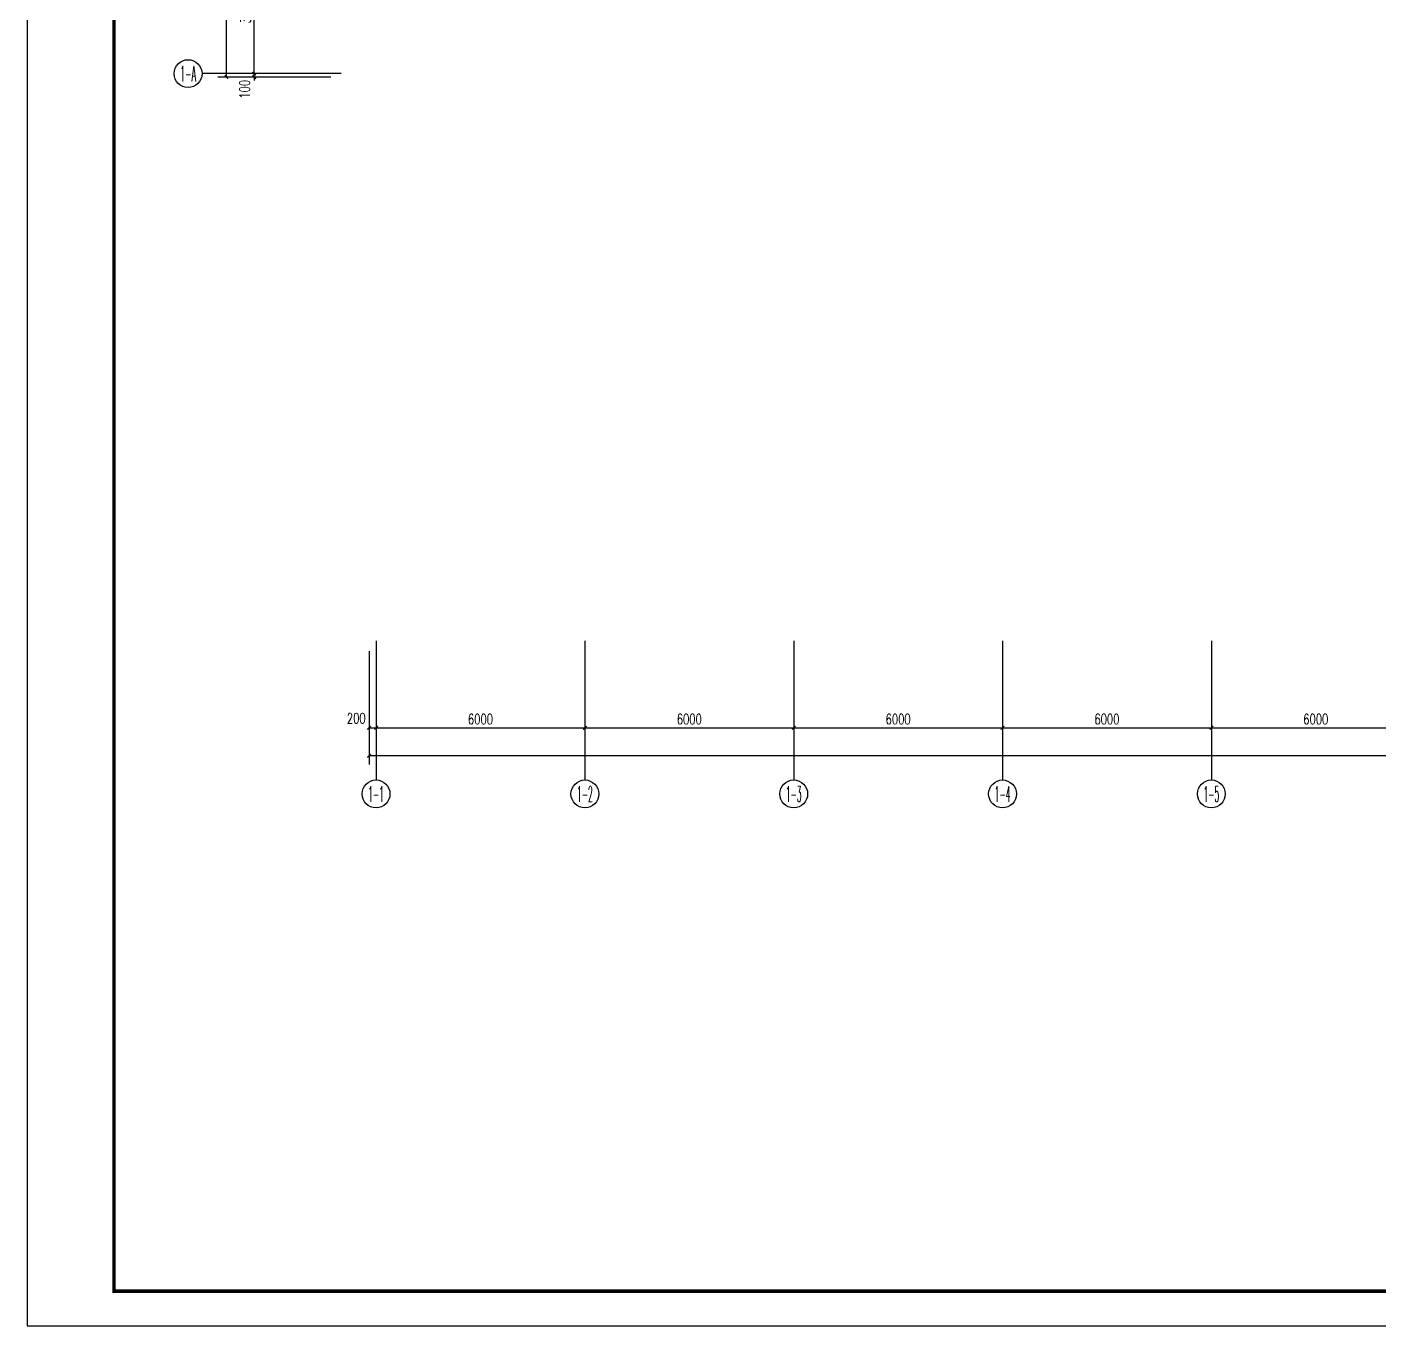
# Model space of a CAD drawing. Extents: x 815029915 to 815825525, y 579155098 to 579748855.
# Drawn here: x 815580439 to 815619283, y 579529537 to 579566865 of the extents above; entities that cross this region are included whole.
import ezdxf
from ezdxf.enums import TextEntityAlignment as Align

# ---------------------------------------------------------------- set-up
doc = ezdxf.new("R2010")
doc.units = 0
doc.header["$LTSCALE"] = 100
doc.header["$MEASUREMENT"] = 0
for name, color, linetype in [('AXIS', 3, 'Continuous'), ('AXIS_TEXT', 7, 'Continuous'), ('ZG-图框层', 4, 'Continuous'), ('zm', 1, 'Continuous')]:
    doc.layers.add(name, color=color, linetype=linetype)
doc.styles.add('_TCH_AXIS', font='COMPLEX', dxfattribs={"bigfont": 'GBCBIG'})
doc.styles.add('_TCH_DIM_T3', font='SIMPLEX', dxfattribs={"width": 0.705882, "bigfont": 'GBCBIG'})
doc.styles.add('COMPLEX', font='COMPLEX')
doc.dimstyles.new('_TCH_ARCH-100', dxfattribs={"dimscale": 100, "dimtxt": 2.975, "dimasz": 1, "dimexe": 2.5, "dimexo": 3, "dimgap": 1, "dimtad": 1, "dimdec": 0, "dimzin": 0, "dimdsep": 46, "dimtxsty": '_TCH_DIM_T3', "dimblk": 'ARCHTICK', "dimcen": 0.09, "dimclrt": 7, "dimazin": 2, "dimtfac": 1, "dimtdec": 0, "dimtix": 1, "dimtmove": 2, "dimatfit": 3, "dimfxl": 0, "dimtolj": 1, "dimtzin": 0, "dimarcsym": 0})

# ---------------------------------------------------------------- blocks, each defined once
blk = doc.blocks.new('_AXISO')
blk.add_circle((0, 0), 0.5)
at = {"layer": 'AXIS_TEXT', "style": 'COMPLEX', "width": 1.041667}
blk.add_attdef('A', text='', height=0.56, dxfattribs=at).set_placement((-0.25, -0.28), (0.25, -0.28), align=Align.FIT)
blk = doc.blocks.new('_ArchTick')
at = {"color": 0, "linetype": 'ByBlock', "const_width": 0.4}
blk.add_lwpolyline([(-0.5, -0.5), (0.5, 0.5)], dxfattribs=at)
blk = doc.blocks.new('*D496')
at = {"layer": 'AXIS', "color": 0, "lineweight": -2, "transparency": 16777216}
for p, q in [((815589167, 579593927), (815585917, 579593927)), ((815586167, 579565427), (815586167, 579593927)), ((815589167, 579565427), (815585917, 579565427))]:
    blk.add_line(p, q, dxfattribs=at)
at = {"layer": 'Defpoints', "color": 0, "transparency": 16777216}
for p in [(815586167, 579593927), (815589467, 579593927), (815589467, 579565427)]:
    blk.add_point(p, dxfattribs=at)
at = {"layer": 'AXIS', "color": 0, "lineweight": -2, "transparency": 16777216, "xscale": 100, "yscale": 100, "zscale": 100}
for p, rotation in [((815586167, 579593927), 90), ((815586167, 579565427), 270)]:
    blk.add_blockref('_ArchTick', p, dxfattribs=dict(at, rotation=rotation))
at = {"layer": 'AXIS', "color": 7, "transparency": 16777216, "insert": (815585918, 579579677), "char_height": 297.5, "attachment_point": 5, "rotation": 90, "style": '_TCH_DIM_T3'}
blk.add_mtext('\\A1;28500', dxfattribs=at)
blk = doc.blocks.new('*D497')
at = {"layer": 'AXIS', "color": 0, "lineweight": -2, "transparency": 16777216}
for p, q in [((815589167, 579565527), (815586717, 579565527)), ((815589167, 579565427), (815586717, 579565427)), ((815586967, 579565527), (815586967, 579565627)), ((815586967, 579565427), (815586967, 579565527)), ((815586967, 579565427), (815586967, 579565327))]:
    blk.add_line(p, q, dxfattribs=at)
at = {"layer": 'Defpoints', "color": 0, "transparency": 16777216}
for p in [(815586967, 579565527), (815589467, 579565527), (815589467, 579565427)]:
    blk.add_point(p, dxfattribs=at)
at = {"layer": 'AXIS', "color": 0, "lineweight": -2, "transparency": 16777216, "xscale": 100, "yscale": 100, "zscale": 100}
for p, rotation in [((815586967, 579565527), 270), ((815586967, 579565427), 90)]:
    blk.add_blockref('_ArchTick', p, dxfattribs=dict(at, rotation=rotation))
at = {"layer": 'AXIS', "color": 7, "transparency": 16777216, "insert": (815586692, 579565077), "char_height": 297.5, "attachment_point": 5, "rotation": 90, "style": '_TCH_DIM_T3'}
blk.add_mtext('\\A1;100', dxfattribs=at)
blk = doc.blocks.new('*D498')
at = {"layer": 'AXIS', "color": 0, "lineweight": -2, "transparency": 16777216}
for p, q in [((815589167, 579569127), (815586717, 579569127)), ((815586967, 579565527), (815586967, 579569127)), ((815589167, 579565527), (815586717, 579565527))]:
    blk.add_line(p, q, dxfattribs=at)
at = {"layer": 'Defpoints', "color": 0, "transparency": 16777216}
for p in [(815586967, 579569127), (815589467, 579569127), (815589467, 579565527)]:
    blk.add_point(p, dxfattribs=at)
at = {"layer": 'AXIS', "color": 0, "lineweight": -2, "transparency": 16777216, "xscale": 100, "yscale": 100, "zscale": 100}
for p, rotation in [((815586967, 579569127), 90), ((815586967, 579565527), 270)]:
    blk.add_blockref('_ArchTick', p, dxfattribs=dict(at, rotation=rotation))
at = {"layer": 'AXIS', "color": 7, "transparency": 16777216, "insert": (815586718, 579567327), "char_height": 297.5, "attachment_point": 5, "rotation": 90, "style": '_TCH_DIM_T3'}
blk.add_mtext('\\A1;3600', dxfattribs=at)
blk = doc.blocks.new('*D521')
at = {"layer": 'AXIS', "color": 0, "lineweight": -2, "transparency": 16777216}
for p, q in [((815590267, 579548927), (815590267, 579545677)), ((815649687, 579548927), (815649687, 579545677)), ((815590267, 579545927), (815649687, 579545927))]:
    blk.add_line(p, q, dxfattribs=at)
at = {"layer": 'Defpoints', "color": 0, "transparency": 16777216}
for p in [(815590267, 579549227), (815649687, 579549227), (815649687, 579545927)]:
    blk.add_point(p, dxfattribs=at)
at = {"layer": 'AXIS', "color": 0, "lineweight": -2, "transparency": 16777216, "xscale": 100, "yscale": 100, "zscale": 100, "rotation": 180}
blk.add_blockref('_ArchTick', (815590267, 579545927), dxfattribs=at)
at = {"layer": 'AXIS', "color": 0, "lineweight": -2, "transparency": 16777216, "xscale": 100, "yscale": 100, "zscale": 100}
blk.add_blockref('_ArchTick', (815649687, 579545927), dxfattribs=at)
at = {"layer": 'AXIS', "color": 7, "transparency": 16777216, "insert": (815619977, 579546176), "char_height": 297.5, "attachment_point": 5, "style": '_TCH_DIM_T3'}
blk.add_mtext('\\A1;59420', dxfattribs=at)
blk = doc.blocks.new('*D522')
at = {"layer": 'AXIS', "color": 0, "lineweight": -2, "transparency": 16777216}
for p, q in [((815590267, 579548927), (815590267, 579546477)), ((815590467, 579548927), (815590467, 579546477)), ((815590267, 579546727), (815590467, 579546727))]:
    blk.add_line(p, q, dxfattribs=at)
at = {"layer": 'Defpoints', "color": 0, "transparency": 16777216}
for p in [(815590267, 579549227), (815590467, 579549227), (815590467, 579546727)]:
    blk.add_point(p, dxfattribs=at)
at = {"layer": 'AXIS', "color": 0, "lineweight": -2, "transparency": 16777216, "xscale": 100, "yscale": 100, "zscale": 100, "rotation": 180}
blk.add_blockref('_ArchTick', (815590267, 579546727), dxfattribs=at)
at = {"layer": 'AXIS', "color": 0, "lineweight": -2, "transparency": 16777216, "xscale": 100, "yscale": 100, "zscale": 100}
blk.add_blockref('_ArchTick', (815590467, 579546727), dxfattribs=at)
at = {"layer": 'AXIS', "color": 7, "transparency": 16777216, "insert": (815589897, 579547002), "char_height": 297.5, "attachment_point": 5, "style": '_TCH_DIM_T3'}
blk.add_mtext('\\A1;200', dxfattribs=at)
blk = doc.blocks.new('*D523')
at = {"layer": 'AXIS', "color": 0, "lineweight": -2, "transparency": 16777216}
for p, q in [((815590467, 579548927), (815590467, 579546477)), ((815596467, 579548927), (815596467, 579546477)), ((815590467, 579546727), (815596467, 579546727))]:
    blk.add_line(p, q, dxfattribs=at)
at = {"layer": 'Defpoints', "color": 0, "transparency": 16777216}
for p in [(815590467, 579549227), (815596467, 579549227), (815596467, 579546727)]:
    blk.add_point(p, dxfattribs=at)
at = {"layer": 'AXIS', "color": 0, "lineweight": -2, "transparency": 16777216, "xscale": 100, "yscale": 100, "zscale": 100, "rotation": 180}
blk.add_blockref('_ArchTick', (815590467, 579546727), dxfattribs=at)
at = {"layer": 'AXIS', "color": 0, "lineweight": -2, "transparency": 16777216, "xscale": 100, "yscale": 100, "zscale": 100}
blk.add_blockref('_ArchTick', (815596467, 579546727), dxfattribs=at)
at = {"layer": 'AXIS', "color": 7, "transparency": 16777216, "insert": (815593467, 579546976), "char_height": 297.5, "attachment_point": 5, "style": '_TCH_DIM_T3'}
blk.add_mtext('\\A1;6000', dxfattribs=at)
blk = doc.blocks.new('*D524')
at = {"layer": 'AXIS', "color": 0, "lineweight": -2, "transparency": 16777216}
for p, q in [((815596467, 579548927), (815596467, 579546477)), ((815602467, 579548927), (815602467, 579546477)), ((815596467, 579546727), (815602467, 579546727))]:
    blk.add_line(p, q, dxfattribs=at)
at = {"layer": 'Defpoints', "color": 0, "transparency": 16777216}
for p in [(815596467, 579549227), (815602467, 579549227), (815602467, 579546727)]:
    blk.add_point(p, dxfattribs=at)
at = {"layer": 'AXIS', "color": 0, "lineweight": -2, "transparency": 16777216, "xscale": 100, "yscale": 100, "zscale": 100, "rotation": 180}
blk.add_blockref('_ArchTick', (815596467, 579546727), dxfattribs=at)
at = {"layer": 'AXIS', "color": 0, "lineweight": -2, "transparency": 16777216, "xscale": 100, "yscale": 100, "zscale": 100}
blk.add_blockref('_ArchTick', (815602467, 579546727), dxfattribs=at)
at = {"layer": 'AXIS', "color": 7, "transparency": 16777216, "insert": (815599467, 579546976), "char_height": 297.5, "attachment_point": 5, "style": '_TCH_DIM_T3'}
blk.add_mtext('\\A1;6000', dxfattribs=at)
blk = doc.blocks.new('*D525')
at = {"layer": 'AXIS', "color": 0, "lineweight": -2, "transparency": 16777216}
for p, q in [((815602467, 579548927), (815602467, 579546477)), ((815608467, 579548927), (815608467, 579546477)), ((815602467, 579546727), (815608467, 579546727))]:
    blk.add_line(p, q, dxfattribs=at)
at = {"layer": 'Defpoints', "color": 0, "transparency": 16777216}
for p in [(815602467, 579549227), (815608467, 579549227), (815608467, 579546727)]:
    blk.add_point(p, dxfattribs=at)
at = {"layer": 'AXIS', "color": 0, "lineweight": -2, "transparency": 16777216, "xscale": 100, "yscale": 100, "zscale": 100, "rotation": 180}
blk.add_blockref('_ArchTick', (815602467, 579546727), dxfattribs=at)
at = {"layer": 'AXIS', "color": 0, "lineweight": -2, "transparency": 16777216, "xscale": 100, "yscale": 100, "zscale": 100}
blk.add_blockref('_ArchTick', (815608467, 579546727), dxfattribs=at)
at = {"layer": 'AXIS', "color": 7, "transparency": 16777216, "insert": (815605467, 579546976), "char_height": 297.5, "attachment_point": 5, "style": '_TCH_DIM_T3'}
blk.add_mtext('\\A1;6000', dxfattribs=at)
blk = doc.blocks.new('*D526')
at = {"layer": 'AXIS', "color": 0, "lineweight": -2, "transparency": 16777216}
for p, q in [((815608467, 579548927), (815608467, 579546477)), ((815614467, 579548927), (815614467, 579546477)), ((815608467, 579546727), (815614467, 579546727))]:
    blk.add_line(p, q, dxfattribs=at)
at = {"layer": 'Defpoints', "color": 0, "transparency": 16777216}
for p in [(815608467, 579549227), (815614467, 579549227), (815614467, 579546727)]:
    blk.add_point(p, dxfattribs=at)
at = {"layer": 'AXIS', "color": 0, "lineweight": -2, "transparency": 16777216, "xscale": 100, "yscale": 100, "zscale": 100, "rotation": 180}
blk.add_blockref('_ArchTick', (815608467, 579546727), dxfattribs=at)
at = {"layer": 'AXIS', "color": 0, "lineweight": -2, "transparency": 16777216, "xscale": 100, "yscale": 100, "zscale": 100}
blk.add_blockref('_ArchTick', (815614467, 579546727), dxfattribs=at)
at = {"layer": 'AXIS', "color": 7, "transparency": 16777216, "insert": (815611467, 579546976), "char_height": 297.5, "attachment_point": 5, "style": '_TCH_DIM_T3'}
blk.add_mtext('\\A1;6000', dxfattribs=at)
blk = doc.blocks.new('*D527')
at = {"layer": 'AXIS', "color": 0, "lineweight": -2, "transparency": 16777216}
for p, q in [((815614467, 579548927), (815614467, 579546477)), ((815620467, 579548927), (815620467, 579546477)), ((815614467, 579546727), (815620467, 579546727))]:
    blk.add_line(p, q, dxfattribs=at)
at = {"layer": 'Defpoints', "color": 0, "transparency": 16777216}
for p in [(815614467, 579549227), (815620467, 579549227), (815620467, 579546727)]:
    blk.add_point(p, dxfattribs=at)
at = {"layer": 'AXIS', "color": 0, "lineweight": -2, "transparency": 16777216, "xscale": 100, "yscale": 100, "zscale": 100, "rotation": 180}
blk.add_blockref('_ArchTick', (815614467, 579546727), dxfattribs=at)
at = {"layer": 'AXIS', "color": 0, "lineweight": -2, "transparency": 16777216, "xscale": 100, "yscale": 100, "zscale": 100}
blk.add_blockref('_ArchTick', (815620467, 579546727), dxfattribs=at)
at = {"layer": 'AXIS', "color": 7, "transparency": 16777216, "insert": (815617467, 579546976), "char_height": 297.5, "attachment_point": 5, "style": '_TCH_DIM_T3'}
blk.add_mtext('\\A1;6000', dxfattribs=at)
blk = doc.blocks.new('ll')
at = {"layer": 'ZG-图框层'}
blk.add_lwpolyline([(815136770, 579524220), (815255670, 579524220), (815255670, 579608320), (815136770, 579608320)], close=True, dxfattribs=at)

msp = doc.modelspace()

# ---------------------------------------------------------------- linework, layer by layer
at = {"layer": 'AXIS'}
for p, q in [((815589466.8, 579565527.4), (815585466.8, 579565527.4)), ((815590466.8, 579549227.4), (815590466.8, 579545227.4)), ((815596466.8, 579549227.4), (815596466.8, 579545227.4)), ((815602466.8, 579549227.4), (815602466.8, 579545227.4)), ((815608466.8, 579549227.4), (815608466.8, 579545227.4)), ((815614466.8, 579549227.4), (815614466.8, 579545227.4))]:
    msp.add_line(p, q, dxfattribs=at)
at = {"layer": 'ZG-图框层'}
msp.add_lwpolyline([(815580438.8, 579529537.2), (815699338.8, 579529537.2), (815699338.8, 579613637.2), (815580438.8, 579613637.2)], close=True, dxfattribs=at)
at = {"layer": 'ZG-图框层', "const_width": 100}
msp.add_lwpolyline([(815582938.8, 579530537.2), (815698338.8, 579530537.2), (815698338.8, 579612637.2), (815582938.8, 579612637.2)], close=True, dxfattribs=at)

# ---------------------------------------------------------------- block references
at = {"layer": 'AXIS'}
ref = msp.add_blockref('_AXISO', (815585066.8, 579565527.4), dxfattribs=dict(at, xscale=800, yscale=800, zscale=800))
ref.add_attrib('A', '1-A', dxfattribs={"color": 7, "height": 452.55, "style": '_TCH_AXIS', "width": 0.355932}).set_placement((815584840.5, 579565301.1), (815585293.1, 579565301.1), align=Align.FIT)
ref = msp.add_blockref('_AXISO', (815590466.8, 579544827.4), dxfattribs=dict(at, xscale=800, yscale=800, zscale=800))
ref.add_attrib('A', '1-1', dxfattribs={"color": 7, "height": 452.55, "style": '_TCH_AXIS', "width": 0.42}).set_placement((815590240.5, 579544601.1), (815590693.1, 579544601.1), align=Align.FIT)
ref = msp.add_blockref('_AXISO', (815596466.8, 579544827.4), dxfattribs=dict(at, xscale=800, yscale=800, zscale=800))
ref.add_attrib('A', '1-2', dxfattribs={"color": 7, "height": 452.55, "style": '_TCH_AXIS', "width": 0.381818}).set_placement((815596240.5, 579544601.1), (815596693.1, 579544601.1), align=Align.FIT)
ref = msp.add_blockref('_AXISO', (815602466.8, 579544827.4), dxfattribs=dict(at, xscale=800, yscale=800, zscale=800))
ref.add_attrib('A', '1-3', dxfattribs={"color": 7, "height": 452.55, "style": '_TCH_AXIS', "width": 0.381818}).set_placement((815602240.5, 579544601.1), (815602693.1, 579544601.1), align=Align.FIT)
ref = msp.add_blockref('_AXISO', (815608466.8, 579544827.4), dxfattribs=dict(at, xscale=800, yscale=800, zscale=800))
ref.add_attrib('A', '1-4', dxfattribs={"color": 7, "height": 452.55, "style": '_TCH_AXIS', "width": 0.368421}).set_placement((815608240.5, 579544601.1), (815608693.1, 579544601.1), align=Align.FIT)
ref = msp.add_blockref('_AXISO', (815614466.8, 579544827.4), dxfattribs=dict(at, xscale=800, yscale=800, zscale=800))
ref.add_attrib('A', '1-5', dxfattribs={"color": 7, "height": 452.55, "style": '_TCH_AXIS', "width": 0.381818}).set_placement((815614240.5, 579544601.1), (815614693.1, 579544601.1), align=Align.FIT)
at = {"layer": 'zm', "color": 1}
msp.add_blockref('ll', (443668.7, 5317.3), dxfattribs=at)

# ---------------------------------------------------------------- dimensions: what is measured, and where the dimension line sits
at = {"layer": 'AXIS'}
for p1, p2, distance, picture, middle in [((815589466.8, 579565427.4), (815589466.8, 579593927.4), 3300, '*D496', (815585918, 579579677.4)), ((815589466.8, 579565527.4), (815589466.8, 579569127.4), 2500, '*D498', (815586718, 579567327.4)), ((815590266.8, 579549227.4), (815649686.8, 579549227.4), -3300, '*D521', (815619976.8, 579546176.1)), ((815590466.8, 579549227.4), (815596466.8, 579549227.4), -2500, '*D523', (815593466.8, 579546976.1)), ((815596466.8, 579549227.4), (815602466.8, 579549227.4), -2500, '*D524', (815599466.8, 579546976.1)), ((815602466.8, 579549227.4), (815608466.8, 579549227.4), -2500, '*D525', (815605466.8, 579546976.1)), ((815608466.8, 579549227.4), (815614466.8, 579549227.4), -2500, '*D526', (815611466.8, 579546976.1)), ((815614466.8, 579549227.4), (815620466.8, 579549227.4), -2500, '*D527', (815617466.8, 579546976.1))]:
    dim = msp.add_aligned_dim(p1=p1, p2=p2, distance=distance, dimstyle='_TCH_ARCH-100', dxfattribs=at)
    dim.commit()
    dim.dimension.update_dxf_attribs({"geometry": picture, "text_midpoint": middle})
for base, p1, p2, angle, picture, middle in [((815586966.8, 579565527.4), (815589466.8, 579565427.4), (815589466.8, 579565527.4), 90, '*D497', (815586691.8, 579565077.4)), ((815590466.8, 579546727.4), (815590266.8, 579549227.4), (815590466.8, 579549227.4), 0, '*D522', (815589896.8, 579547002.4))]:
    dim = msp.add_linear_dim(base=base, p1=p1, p2=p2, angle=angle, dimstyle='_TCH_ARCH-100', dxfattribs=at)
    dim.commit()
    dim.dimension.update_dxf_attribs({"geometry": picture, "text_midpoint": middle, "dimtype": 161})

doc.saveas('drawing.dxf')
